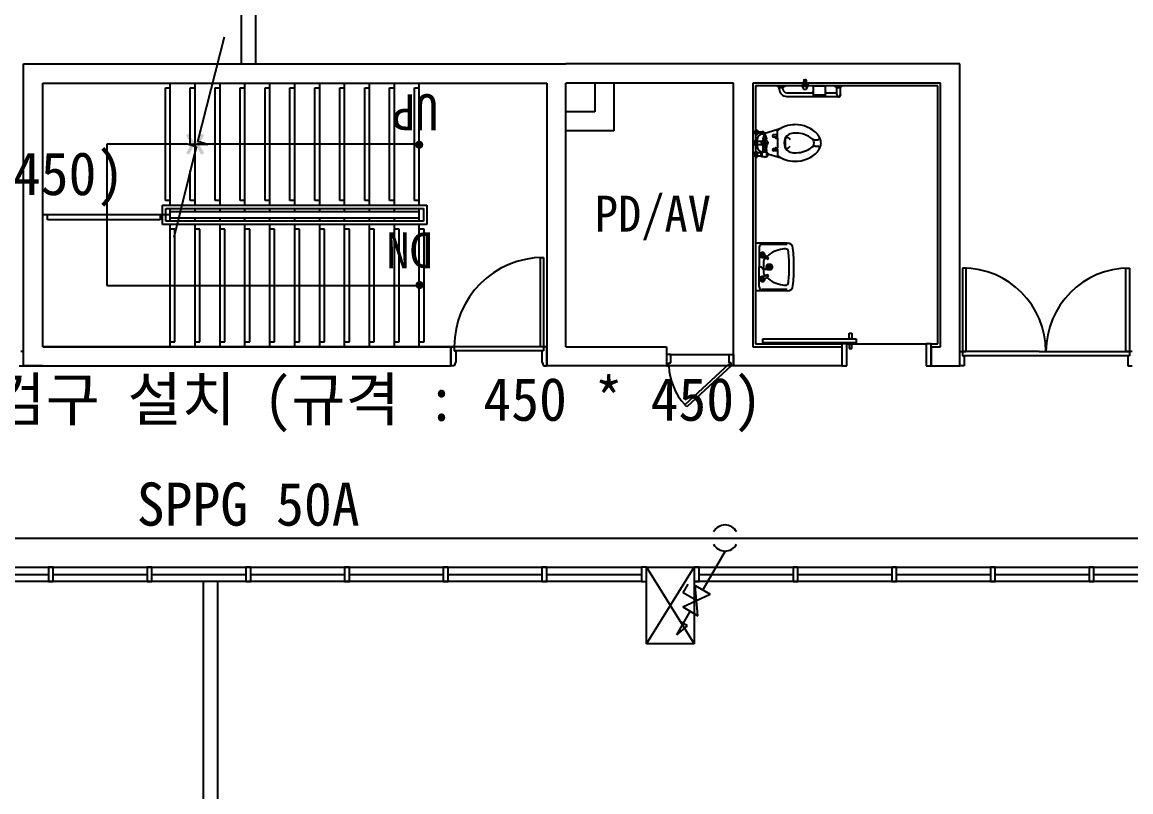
# Model space of a CAD drawing. Header units: millimetres. Extents: x 16332047 to 33387680, y -14835522 to -7015081.
# Drawn here: x 17009244 to 17020814, y -7486065 to -7478036 of the extents above; entities that cross this region are included whole.
import ezdxf
from ezdxf.enums import TextEntityAlignment as Align

# ---------------------------------------------------------------- set-up
doc = ezdxf.new("R2010")
doc.units = ezdxf.units.MM
doc.header["$LTSCALE"] = 300
doc.header["$MEASUREMENT"] = 0
for name, color, linetype in [('2', 2, 'CONTINUOUS'), ('3', 3, 'CONTINUOUS'), ('gas', 3, 'CONTINUOUS'), ('S', 1, 'CONTINUOUS'), ('TEXT', 3, 'CONTINUOUS'), ('근린시설 화장실위생도면$0$SI', 2, 'CONTINUOUS')]:
    doc.layers.add(name, color=color, linetype=linetype)
doc.layers.add('arch', color=255, linetype='CONTINUOUS', lineweight=25)
doc.styles.add('돋움체', font='')
doc.styles.get('돋움체').set_extended_font_data('DotumChe')

msp = doc.modelspace()

# ---------------------------------------------------------------- hatches: boundary and pattern name
at = {"layer": 'arch'}
for points in [[(17010985, -7479198), (17010955, -7479216), (17011008, -7479308), (17010955, -7479401), (17010985, -7479418), (17011049, -7479308)], [(17011113, -7479198), (17011143, -7479216), (17011090, -7479308), (17011143, -7479401), (17011113, -7479418), (17011049, -7479308)]]:
    msp.add_hatch(color=256, dxfattribs=at).paths.add_polyline_path(points)
h = msp.add_hatch(color=256, dxfattribs=at)
edge = h.paths.add_edge_path()
edge.add_arc((17013388, -7479314), 42.7, 270, 450)
edge.add_arc((17013388, -7479314), 42.7, 90, 270)
h = msp.add_hatch(color=256, dxfattribs=at)
edge = h.paths.add_edge_path()
edge.add_arc((17013392, -7480778), 42.7, 270, 450)
edge.add_arc((17013392, -7480778), 42.7, 90, 270)

# ---------------------------------------------------------------- linework, layer by layer
at = {"layer": '2', "color": 0}
for p, q in [((17016143, -7483990, 0), (17016195, -7483900, 0)), ((17016297, -7484228, 0), (17016267, -7483912, 0)), ((17016267, -7483912, 0), (17016426, -7484004, 0)), ((17016138, -7484136, 0), (17016426, -7484004, 0)), ((17016282, -7484070, 0), (17016143, -7483990, 0)), ((17016138, -7484136, 0), (17016297, -7484228, 0))]:
    msp.add_line(p, q, dxfattribs=at)
at = {"layer": '3', "color": 0}
for p, q in [((17016580, -7483554, 0), (17016347, -7483958, 0)), ((17016076, -7484427, 0), (17016217, -7484182, 0))]:
    msp.add_line(p, q, dxfattribs=at)
at = {"layer": 'arch'}
for p, q in [((17011534, -7478471), (17011534, -7471371)), ((17011684, -7478471), (17011684, -7471371)), ((17011076, -7479282, 0), (17011357, -7478187, 0)), ((17009259, -7481621), (17009259, -7478471)), ((17009259, -7478471), (17014919, -7478471)), ((17019029, -7478471), (17014919, -7478471)), ((17019029, -7481621), (17019029, -7478471)), ((17009259, -7480626), (17009259, -7478721)), ((17009459, -7481421), (17009459, -7478671)), ((17009459, -7478671), (17014719, -7478671)), ((17009459, -7478671), (17014719, -7478671)), ((17009459, -7481421), (17009459, -7478671)), ((17010739, -7479896, 0), (17010739, -7478721, 0)), ((17010739, -7478721, 0), (17010789, -7478721, 0)), ((17010789, -7479946), (17010789, -7478671, 0)), ((17010999, -7479309, 0), (17010999, -7478721, 0)), ((17010999, -7478721, 0), (17011049, -7478721, 0)), ((17011049, -7479946, 0), (17011049, -7478671, 0)), ((17011259, -7479896, 0), (17011259, -7478721, 0)), ((17011259, -7478721, 0), (17011309, -7478721, 0)), ((17011309, -7479946, 0), (17011309, -7478671, 0)), ((17011519, -7479896, 0), (17011519, -7478721, 0)), ((17011519, -7478721, 0), (17011569, -7478721, 0)), ((17011569, -7479946, 0), (17011569, -7478671, 0)), ((17011779, -7479896, 0), (17011779, -7478721, 0)), ((17011779, -7478721, 0), (17011829, -7478721, 0)), ((17011829, -7479946, 0), (17011829, -7478671, 0)), ((17012039, -7479896, 0), (17012039, -7478721, 0)), ((17012039, -7478721, 0), (17012089, -7478721, 0)), ((17012089, -7479946, 0), (17012089, -7478671, 0)), ((17012299, -7479896, 0), (17012299, -7478721, 0)), ((17012299, -7478721, 0), (17012349, -7478721, 0)), ((17012349, -7479946, 0), (17012349, -7478671, 0)), ((17012559, -7479896, 0), (17012559, -7478721, 0)), ((17012559, -7478721, 0), (17012609, -7478721, 0)), ((17012609, -7479946, 0), (17012609, -7478671, 0)), ((17012819, -7479896, 0), (17012819, -7478721, 0)), ((17012819, -7478721, 0), (17012869, -7478721, 0)), ((17012869, -7479946, 0), (17012869, -7478671, 0)), ((17013079, -7479896, 0), (17013079, -7478721, 0)), ((17013079, -7478721, 0), (17013129, -7478721, 0)), ((17013129, -7479946, 0), (17013129, -7478671, 0)), ((17013339, -7479896, 0), (17013339, -7478721, 0)), ((17013339, -7478721, 0), (17013389, -7478721, 0)), ((17013389, -7479946, 0), (17013389, -7478671, 0)), ((17014719, -7478671), (17014719, -7480421)), ((17014719, -7478671), (17014719, -7481621)), ((17014719, -7478671), (17014719, -7481421)), ((17014919, -7481421), (17014919, -7478671)), ((17016669, -7478671), (17014919, -7478671)), ((17015219, -7478671), (17015219, -7478971)), ((17015419, -7478671), (17015419, -7479171)), ((17016669, -7481621), (17016669, -7478671)), ((17016669, -7478671), (17016669, -7478671)), ((17018829, -7478671), (17016869, -7478671)), ((17016869, -7478671), (17016869, -7481421)), ((17018799, -7478701), (17016899, -7478701)), ((17016899, -7478701), (17016899, -7481391)), ((17017122, -7478701), (17017206, -7478701)), ((17017122, -7478702), (17017122, -7478701)), ((17017124, -7478704), (17017164, -7478704)), ((17017134, -7478706), (17017134, -7478704)), ((17017134, -7478710), (17017134, -7478706)), ((17017134, -7478706), (17017148, -7478706)), ((17017135, -7478711), (17017134, -7478710)), ((17017147, -7478711), (17017135, -7478711)), ((17017141, -7478710), (17017141, -7478706)), ((17017142, -7478714), (17017142, -7478711)), ((17017144, -7478716), (17017185, -7478716)), ((17017145, -7478731), (17017145, -7478716)), ((17017147, -7478711), (17017148, -7478710)), ((17017148, -7478706), (17017148, -7478704)), ((17017148, -7478710), (17017148, -7478706)), ((17017204, -7478704), (17017164, -7478704)), ((17017180, -7478706), (17017180, -7478704)), ((17017195, -7478706), (17017180, -7478706)), ((17017180, -7478710), (17017180, -7478706)), ((17017181, -7478711), (17017180, -7478710)), ((17017181, -7478711), (17017194, -7478711)), ((17017183, -7478731), (17017183, -7478716)), ((17017187, -7478714), (17017187, -7478711)), ((17017188, -7478710), (17017188, -7478706)), ((17017194, -7478711), (17017195, -7478710)), ((17017195, -7478706), (17017195, -7478704)), ((17017195, -7478710), (17017195, -7478706)), ((17017206, -7478702), (17017206, -7478701)), ((17017379, -7478701), (17017449, -7478701)), ((17017379, -7478703), (17017379, -7478701)), ((17017380, -7478704), (17017448, -7478704)), ((17017387, -7478682), (17017387, -7478691)), ((17017442, -7478691), (17017387, -7478691)), ((17017439, -7478677), (17017389, -7478677)), ((17017389, -7478678), (17017389, -7478677)), ((17017390, -7478676), (17017438, -7478676)), ((17017400, -7478704), (17017400, -7478701)), ((17017401, -7478641), (17017401, -7478674)), ((17017401, -7478655), (17017401, -7478667)), ((17017413, -7478647), (17017403, -7478653)), ((17017403, -7478669), (17017413, -7478675)), ((17017403, -7478701), (17017403, -7478691)), ((17017406, -7478636), (17017414, -7478636)), ((17017411, -7478707), (17017406, -7478707)), ((17017411, -7478704), (17017418, -7478704)), ((17017411, -7478704), (17017411, -7478707)), ((17017422, -7478636), (17017414, -7478636)), ((17017426, -7478653), (17017416, -7478647)), ((17017416, -7478675), (17017426, -7478669)), ((17017418, -7478704), (17017418, -7478707)), ((17017418, -7478707), (17017423, -7478707)), ((17017424, -7478701), (17017424, -7478704)), ((17017425, -7478701), (17017425, -7478691)), ((17017427, -7478641), (17017427, -7478674)), ((17017427, -7478667), (17017427, -7478655)), ((17017439, -7478678), (17017439, -7478677)), ((17017442, -7478682), (17017442, -7478691)), ((17017449, -7478703), (17017449, -7478701)), ((17017501, -7478804), (17017501, -7478707)), ((17017508, -7478701), (17017621, -7478701)), ((17017627, -7478804), (17017627, -7478707)), ((17017722, -7478702), (17017722, -7478701)), ((17017724, -7478704), (17017764, -7478704)), ((17017734, -7478706), (17017734, -7478704)), ((17017734, -7478706), (17017748, -7478706)), ((17017734, -7478710), (17017734, -7478706)), ((17017735, -7478711), (17017734, -7478710)), ((17017747, -7478711), (17017735, -7478711)), ((17017741, -7478710), (17017741, -7478706)), ((17017742, -7478714), (17017742, -7478711)), ((17017744, -7478716), (17017785, -7478716)), ((17017745, -7478791), (17017745, -7478716)), ((17017747, -7478711), (17017748, -7478710)), ((17017748, -7478706), (17017748, -7478704)), ((17017748, -7478710), (17017748, -7478706)), ((17017804, -7478704), (17017764, -7478704)), ((17017780, -7478706), (17017780, -7478704)), ((17017795, -7478706), (17017780, -7478706)), ((17017780, -7478710), (17017780, -7478706)), ((17017781, -7478711), (17017780, -7478710)), ((17017781, -7478711), (17017794, -7478711)), ((17017783, -7478791), (17017783, -7478716)), ((17017787, -7478714), (17017787, -7478711)), ((17017788, -7478710), (17017788, -7478706)), ((17017794, -7478711), (17017795, -7478710)), ((17017795, -7478706), (17017795, -7478704)), ((17017795, -7478710), (17017795, -7478706)), ((17018799, -7481391), (17018799, -7478701)), ((17018829, -7481421), (17018829, -7478671)), ((17017224, -7478772), (17017501, -7478772)), ((17017224, -7478810), (17017764, -7478810)), ((17017497, -7478766), (17017497, -7478762)), ((17017501, -7478758), (17017498, -7478760)), ((17017501, -7478770), (17017498, -7478768)), ((17017501, -7478795), (17017627, -7478795)), ((17017501, -7478804), (17017627, -7478804)), ((17017503, -7478804), (17017503, -7478795)), ((17017626, -7478804), (17017626, -7478795)), ((17017627, -7478758), (17017630, -7478760)), ((17017627, -7478770), (17017630, -7478768)), ((17017627, -7478772), (17017745, -7478772)), ((17017632, -7478766), (17017632, -7478762)), ((17015219, -7478971), (17014919, -7478971)), ((17015419, -7479171), (17014919, -7479171)), ((17016881, -7479191), (17016881, -7479178)), ((17016882, -7479177), (17016894, -7479177)), ((17016882, -7479192), (17016894, -7479192)), ((17016896, -7479194), (17016896, -7479175)), ((17016896, -7479175), (17016897, -7479175)), ((17016896, -7479194), (17016897, -7479194)), ((17016902, -7479155), (17016899, -7479155)), ((17016899, -7479155), (17016899, -7479215)), ((17016903, -7479158), (17016903, -7479211)), ((17016926, -7479172), (17016905, -7479156)), ((17016905, -7479214), (17016917, -7479204)), ((17016917, -7479204), (17016926, -7479197)), ((17016927, -7479195), (17016927, -7479175)), ((17016927, -7479178), (17016966, -7479178)), ((17016966, -7479191), (17016927, -7479191)), ((17016959, -7479203), (17016980, -7479197)), ((17016994, -7479192), (17017164, -7479141)), ((17017127, -7479228), (17017127, -7479171)), ((17010956, -7479308, 0), (17010129, -7479308, 0)), ((17010129, -7479308, 0), (17010129, -7480783, 0)), ((17011062, -7479335, 0), (17010956, -7479306, 0)), ((17010956, -7479306, 0), (17011183, -7479311, 0)), ((17010956, -7479308, 0), (17010956, -7479308, 0)), ((17013389, -7479308, 0), (17011069, -7479308, 0)), ((17011183, -7479311, 0), (17011076, -7479282, 0)), ((17016878, -7479281), (17016880, -7479280)), ((17016878, -7479310), (17016878, -7479281)), ((17016878, -7479310), (17016880, -7479312)), ((17016898, -7479279), (17016880, -7479280)), ((17016898, -7479313), (17016880, -7479312)), ((17016899, -7479279), (17016898, -7479279)), ((17016899, -7479313), (17016898, -7479313)), ((17016899, -7479215), (17016902, -7479215)), ((17016899, -7479264), (17016899, -7479263)), ((17016902, -7479263), (17016899, -7479263)), ((17016899, -7479328), (17016899, -7479264)), ((17016914, -7479296), (17016914, -7479263)), ((17016914, -7479329), (17016914, -7479263)), ((17016914, -7479296), (17016914, -7479329)), ((17016915, -7479315), (17016915, -7479276)), ((17016966, -7479280), (17016915, -7479280)), ((17016915, -7479312), (17016966, -7479312)), ((17016976, -7479242), (17017013, -7479242)), ((17016976, -7479256), (17017013, -7479256)), ((17016976, -7479344), (17016976, -7479322)), ((17016977, -7479256), (17016978, -7479257)), ((17016978, -7479257), (17016978, -7479256)), ((17016978, -7479257), (17016978, -7479257)), ((17016978, -7479259), (17016978, -7479267)), ((17016983, -7479225), (17017006, -7479225)), ((17016983, -7479236), (17017006, -7479236)), ((17016984, -7479236), (17016984, -7479240)), ((17016985, -7479239), (17016984, -7479241)), ((17017005, -7479239), (17016984, -7479239)), ((17016985, -7479236), (17016985, -7479239)), ((17016985, -7479291), (17016985, -7479300)), ((17016993, -7479285), (17016986, -7479290)), ((17016986, -7479302), (17016993, -7479306)), ((17016988, -7479225), (17016988, -7479213)), ((17017003, -7479290), (17016995, -7479285)), ((17016995, -7479306), (17017003, -7479302)), ((17017001, -7479213), (17017001, -7479225)), ((17017004, -7479236), (17017004, -7479239)), ((17017004, -7479239), (17017005, -7479241)), ((17017004, -7479300), (17017004, -7479291)), ((17017005, -7479236), (17017005, -7479240)), ((17017010, -7479267), (17017010, -7479259)), ((17017011, -7479257), (17017012, -7479256)), ((17017011, -7479256), (17017011, -7479257)), ((17017011, -7479257), (17017012, -7479256)), ((17017011, -7479257), (17017011, -7479257)), ((17017011, -7479257), (17017011, -7479257)), ((17017013, -7479322), (17017013, -7479344)), ((17017124, -7479212), (17017085, -7479212)), ((17017124, -7479235), (17017085, -7479235)), ((17017106, -7479235), (17017106, -7479244)), ((17017108, -7479246), (17017129, -7479246)), ((17017125, -7479234), (17017125, -7479213)), ((17017132, -7479342), (17017132, -7479249)), ((17017211, -7479240), (17017228, -7479240)), ((17017211, -7479351), (17017211, -7479240)), ((17017520, -7479262), (17017545, -7479262)), ((17010832, -7480278, 0), (17011062, -7479335, 0)), ((17016878, -7479401), (17016880, -7479400)), ((17016878, -7479430), (17016878, -7479401)), ((17016878, -7479430), (17016880, -7479432)), ((17016898, -7479399), (17016880, -7479400)), ((17016898, -7479433), (17016880, -7479432)), ((17016899, -7479399), (17016898, -7479399)), ((17016898, -7479433), (17016898, -7479399)), ((17016898, -7479400), (17016899, -7479400)), ((17016898, -7479431), (17016899, -7479431)), ((17016899, -7479433), (17016898, -7479433)), ((17016899, -7479328), (17016899, -7479328)), ((17016902, -7479328), (17016899, -7479328)), ((17016899, -7479383), (17016899, -7479448)), ((17016902, -7479383), (17016899, -7479383)), ((17016915, -7479396), (17016915, -7479435)), ((17016953, -7479399), (17016915, -7479399)), ((17016953, -7479433), (17016915, -7479433)), ((17016953, -7479399), (17016953, -7479433)), ((17016953, -7479399), (17016956, -7479399)), ((17016953, -7479433), (17016956, -7479432)), ((17016956, -7479435), (17016956, -7479396)), ((17016959, -7479388), (17016978, -7479394)), ((17016959, -7479388), (17016966, -7479391)), ((17016974, -7479368), (17017014, -7479368)), ((17016974, -7479379), (17016974, -7479379)), ((17017014, -7479379), (17016974, -7479379)), ((17016975, -7479380), (17016975, -7479379)), ((17016977, -7479382), (17016975, -7479380)), ((17016975, -7479380), (17017013, -7479380)), ((17017012, -7479345), (17016976, -7479345)), ((17016976, -7479379), (17016976, -7479381)), ((17016978, -7479368), (17016978, -7479345)), ((17016978, -7479345), (17016978, -7479345)), ((17016978, -7479345), (17016978, -7479345)), ((17016978, -7479391), (17016978, -7479385)), ((17017010, -7479345), (17017010, -7479368)), ((17017010, -7479345), (17017010, -7479345)), ((17017010, -7479345), (17017010, -7479345)), ((17017010, -7479392), (17017010, -7479385)), ((17017013, -7479380), (17017011, -7479382)), ((17017012, -7479379), (17017012, -7479381)), ((17017013, -7479379), (17017013, -7479380)), ((17017014, -7479379), (17017014, -7479379)), ((17017014, -7479437), (17017014, -7479394)), ((17017014, -7479395), (17017014, -7479394)), ((17017014, -7479396), (17017014, -7479395)), ((17017014, -7479437), (17017014, -7479437)), ((17017015, -7479394), (17017017, -7479394)), ((17017017, -7479437), (17017015, -7479437)), ((17017018, -7479396), (17017019, -7479405)), ((17017019, -7479426), (17017018, -7479436)), ((17017020, -7479424), (17017020, -7479407)), ((17017023, -7479407), (17017022, -7479407)), ((17017022, -7479424), (17017023, -7479424)), ((17017025, -7479406), (17017023, -7479407)), ((17017023, -7479424), (17017023, -7479407)), ((17017023, -7479424), (17017025, -7479425)), ((17017030, -7479406), (17017025, -7479406)), ((17017025, -7479411), (17017030, -7479411)), ((17017025, -7479421), (17017030, -7479421)), ((17017025, -7479425), (17017030, -7479425)), ((17017031, -7479407), (17017030, -7479406)), ((17017030, -7479425), (17017031, -7479424)), ((17017031, -7479424), (17017031, -7479407)), ((17017031, -7479410), (17017031, -7479410)), ((17017031, -7479410), (17017034, -7479410)), ((17017031, -7479421), (17017031, -7479421)), ((17017034, -7479421), (17017031, -7479421)), ((17017035, -7479415), (17017032, -7479415)), ((17017032, -7479415), (17017032, -7479416)), ((17017032, -7479416), (17017032, -7479417)), ((17017032, -7479417), (17017035, -7479417)), ((17017035, -7479411), (17017164, -7479450)), ((17017035, -7479411), (17017035, -7479415)), ((17017035, -7479417), (17017035, -7479420)), ((17017124, -7479357), (17017085, -7479357)), ((17017124, -7479379), (17017085, -7479379)), ((17017106, -7479357), (17017106, -7479347)), ((17017108, -7479345), (17017129, -7479345)), ((17017125, -7479358), (17017125, -7479378)), ((17017127, -7479364), (17017127, -7479421)), ((17017211, -7479351), (17017228, -7479351)), ((17017520, -7479329), (17017545, -7479329)), ((17016902, -7479448), (17016899, -7479448)), ((17010999, -7479896, 0), (17010999, -7479586, 0)), ((17010789, -7479896, 0), (17010739, -7479896, 0)), ((17011049, -7479896, 0), (17010999, -7479896, 0)), ((17011309, -7479896, 0), (17011259, -7479896, 0)), ((17011569, -7479896, 0), (17011519, -7479896, 0)), ((17011829, -7479896, 0), (17011779, -7479896, 0)), ((17012089, -7479896, 0), (17012039, -7479896, 0)), ((17012349, -7479896, 0), (17012299, -7479896, 0)), ((17012609, -7479896, 0), (17012559, -7479896, 0)), ((17012869, -7479896, 0), (17012819, -7479896, 0)), ((17013129, -7479896, 0), (17013079, -7479896, 0)), ((17013389, -7479896, 0), (17013339, -7479896, 0)), ((17010709, -7479946, 0), (17013469, -7479946, 0)), ((17010709, -7480146, 0), (17010709, -7479946, 0)), ((17010744, -7479981, 0), (17013434, -7479981, 0)), ((17010744, -7480111, 0), (17010744, -7479981, 0)), ((17010789, -7480111), (17010789, -7479981)), ((17010789, -7480081, 0), (17010789, -7480011, 0)), ((17010789, -7480011, 0), (17013389, -7480011, 0)), ((17011049, -7480011, 0), (17011049, -7479981, 0)), ((17011309, -7480011, 0), (17011309, -7479981, 0)), ((17011569, -7480011, 0), (17011569, -7479981, 0)), ((17011569, -7480011, 0), (17011569, -7479981, 0)), ((17011829, -7480011, 0), (17011829, -7479981, 0)), ((17012089, -7480011, 0), (17012089, -7479981, 0)), ((17012349, -7480011, 0), (17012349, -7479981, 0)), ((17012609, -7480011, 0), (17012609, -7479981, 0)), ((17012869, -7480011, 0), (17012869, -7479981, 0)), ((17013129, -7480011, 0), (17013129, -7479981, 0)), ((17013129, -7480011, 0), (17013129, -7479981, 0)), ((17013389, -7480111, 0), (17013389, -7479981, 0)), ((17013434, -7479981, 0), (17013434, -7480111, 0)), ((17013469, -7479946, 0), (17013469, -7480146, 0)), ((17010789, -7480046, 0), (17009459, -7480046, 0)), ((17009509, -7480096), (17009509, -7480046)), ((17010684, -7480096), (17009509, -7480096)), ((17010684, -7480046), (17010684, -7480096)), ((17013434, -7480111, 0), (17010744, -7480111, 0)), ((17013389, -7480081, 0), (17010789, -7480081, 0)), ((17011049, -7480111, 0), (17011049, -7480081, 0)), ((17011309, -7480111, 0), (17011309, -7480081, 0)), ((17011569, -7480111, 0), (17011569, -7480081, 0)), ((17011829, -7480111, 0), (17011829, -7480081, 0)), ((17012089, -7480111, 0), (17012089, -7480081, 0)), ((17012349, -7480111, 0), (17012349, -7480081, 0)), ((17012609, -7480111, 0), (17012609, -7480081, 0)), ((17012869, -7480111, 0), (17012869, -7480081, 0)), ((17013129, -7480111, 0), (17013129, -7480081, 0)), ((17013129, -7480111, 0), (17013129, -7480081, 0)), ((17013469, -7480146, 0), (17010709, -7480146, 0)), ((17010789, -7481421, 0), (17010789, -7480146)), ((17010839, -7480196, 0), (17010789, -7480196, 0)), ((17010839, -7481371, 0), (17010839, -7480196, 0)), ((17011049, -7481421, 0), (17011049, -7480146, 0)), ((17011099, -7480196, 0), (17011049, -7480196, 0)), ((17011099, -7481371, 0), (17011099, -7480196, 0)), ((17011309, -7481421, 0), (17011309, -7480146, 0)), ((17011359, -7480196, 0), (17011309, -7480196, 0)), ((17011359, -7481371, 0), (17011359, -7480196, 0)), ((17011569, -7481421, 0), (17011569, -7480146, 0)), ((17011619, -7480196, 0), (17011569, -7480196, 0)), ((17011619, -7481371, 0), (17011619, -7480196, 0)), ((17011829, -7481421, 0), (17011829, -7480146, 0)), ((17011879, -7480196, 0), (17011829, -7480196, 0)), ((17011879, -7481371, 0), (17011879, -7480196, 0)), ((17012089, -7481421, 0), (17012089, -7480146, 0)), ((17012139, -7480196, 0), (17012089, -7480196, 0)), ((17012139, -7481371, 0), (17012139, -7480196, 0)), ((17012349, -7481421, 0), (17012349, -7480146, 0)), ((17012399, -7480196, 0), (17012349, -7480196, 0)), ((17012399, -7481371, 0), (17012399, -7480196, 0)), ((17012609, -7481421, 0), (17012609, -7480146, 0)), ((17012659, -7480196, 0), (17012609, -7480196, 0)), ((17012659, -7481371, 0), (17012659, -7480196, 0)), ((17012869, -7481421), (17012869, -7480146, 0)), ((17012919, -7480196), (17012869, -7480196)), ((17012919, -7481371), (17012919, -7480196)), ((17013129, -7481421, 0), (17013129, -7480146, 0)), ((17013179, -7480196, 0), (17013129, -7480196, 0)), ((17013179, -7481371, 0), (17013179, -7480196, 0)), ((17013389, -7481421, 0), (17013389, -7480146, 0)), ((17013439, -7480196, 0), (17013389, -7480196, 0)), ((17013439, -7481371, 0), (17013439, -7480196, 0)), ((17016969, -7480340), (17016899, -7480342)), ((17017229, -7480355), (17016965, -7480355)), ((17017229, -7480340), (17016969, -7480340)), ((17016937, -7480383), (17016937, -7480590)), ((17017030, -7480493), (17016990, -7480462)), ((17014654, -7481421), (17014654, -7480491)), ((17014654, -7480491), (17014684, -7480491)), ((17014684, -7480491), (17014684, -7481421)), ((17016937, -7480797), (17016937, -7480590)), ((17017022, -7480507), (17016977, -7480485)), ((17016980, -7480548), (17016980, -7480632)), ((17017032, -7480501), (17017030, -7480504)), ((17017022, -7480673), (17016977, -7480695)), ((17017030, -7480687), (17016990, -7480718)), ((17017032, -7480679), (17017030, -7480676)), ((17019097, -7480601), (17019059, -7480601)), ((17019059, -7480601), (17019059, -7481471)), ((17019097, -7481471), (17019097, -7480601)), ((17020761, -7481471), (17020761, -7480601)), ((17020761, -7480601), (17020799, -7480601)), ((17020799, -7480601), (17020799, -7481471)), ((17010129, -7480783, 0), (17010729, -7480783, 0)), ((17010729, -7480783, 0), (17013389, -7480783, 0)), ((17017229, -7480825), (17016965, -7480825)), ((17016969, -7480840), (17016899, -7480838)), ((17017229, -7480840), (17016969, -7480840)), ((17017874, -7481339), (17017874, -7481279)), ((17017874, -7481279), (17017904, -7481279)), ((17017904, -7481279), (17017904, -7481339)), ((17010789, -7481371, 0), (17010839, -7481371, 0)), ((17011049, -7481371, 0), (17011099, -7481371, 0)), ((17011309, -7481371, 0), (17011359, -7481371, 0)), ((17011569, -7481371, 0), (17011619, -7481371, 0)), ((17011829, -7481371, 0), (17011879, -7481371, 0)), ((17012089, -7481371, 0), (17012139, -7481371, 0)), ((17012349, -7481371, 0), (17012399, -7481371, 0)), ((17012609, -7481371, 0), (17012659, -7481371, 0)), ((17012869, -7481371), (17012919, -7481371)), ((17013129, -7481371, 0), (17013179, -7481371, 0)), ((17013389, -7481371, 0), (17013439, -7481371, 0)), ((17016899, -7481391), (17017799, -7481391)), ((17016975, -7481381), (17016975, -7481339)), ((17016975, -7481339), (17017949, -7481339)), ((17017949, -7481381), (17016975, -7481381)), ((17017799, -7481391), (17017799, -7481421)), ((17017849, -7481391), (17017799, -7481391)), ((17017799, -7481391), (17017799, -7481621)), ((17017849, -7481391), (17018679, -7481391)), ((17017849, -7481621), (17017849, -7481391)), ((17017904, -7481339), (17017874, -7481339)), ((17017874, -7481381), (17017874, -7481441)), ((17017904, -7481381), (17017874, -7481381)), ((17017904, -7481441), (17017904, -7481381)), ((17017949, -7481339), (17017949, -7481381)), ((17018729, -7481391), (17018679, -7481391)), ((17018679, -7481391), (17018679, -7481621)), ((17018729, -7481421), (17018729, -7481391)), ((17018729, -7481391), (17018799, -7481391)), ((17018729, -7481621), (17018729, -7481391)), ((17009259, -7481471), (17009229, -7481471)), ((17009259, -7481491), (17009259, -7481471)), ((17009259, -7481621), (17009259, -7481491)), ((17009459, -7481421), (17013719, -7481421)), ((17014719, -7481421), (17009459, -7481421)), ((17013719, -7481421), (17013719, -7481621)), ((17014719, -7481421), (17013719, -7481421)), ((17013719, -7481621), (17013719, -7481421)), ((17013719, -7481421), (17013754, -7481421)), ((17014684, -7481421), (17013754, -7481421)), ((17013754, -7481421), (17013754, -7481466)), ((17014684, -7481466), (17013754, -7481466)), ((17013754, -7481466), (17013769, -7481466)), ((17013769, -7481466), (17013769, -7481576)), ((17014684, -7481421), (17014654, -7481421)), ((17014684, -7481466), (17014669, -7481466)), ((17014669, -7481466), (17014669, -7481576)), ((17014719, -7481421), (17014684, -7481421)), ((17014684, -7481421), (17014684, -7481466)), ((17014719, -7481621), (17014719, -7481421)), ((17014919, -7481421), (17015969, -7481421)), ((17015969, -7481421), (17015969, -7481621)), ((17015969, -7481501), (17015969, -7481501)), ((17015969, -7481501), (17015969, -7481501)), ((17015969, -7481501), (17015969, -7481621)), ((17016014, -7481501), (17015969, -7481501)), ((17016014, -7481501), (17016624, -7481501)), ((17016014, -7481530), (17016014, -7481501)), ((17016624, -7481530), (17016624, -7481501)), ((17016624, -7481501), (17016669, -7481501)), ((17016669, -7481501), (17016669, -7481501)), ((17016669, -7481501), (17016669, -7481621)), ((17016869, -7481421), (17017799, -7481421)), ((17017874, -7481441), (17017904, -7481441)), ((17018729, -7481421), (17018829, -7481421)), ((17018729, -7481421), (17018729, -7481621)), ((17019029, -7481491), (17019029, -7481471)), ((17019029, -7481471), (17019059, -7481471)), ((17019029, -7481621), (17019029, -7481491)), ((17019859, -7481471), (17019059, -7481471)), ((17019059, -7481471), (17019097, -7481471)), ((17019059, -7481471), (17019059, -7481516)), ((17019059, -7481516), (17019074, -7481516)), ((17020784, -7481516), (17019074, -7481516)), ((17019074, -7481516), (17019074, -7481526)), ((17019859, -7481471), (17020799, -7481471)), ((17020799, -7481471), (17020761, -7481471)), ((17020799, -7481516), (17020784, -7481516)), ((17020784, -7481516), (17020784, -7481526)), ((17020829, -7481471), (17020799, -7481471)), ((17020799, -7481471), (17020799, -7481516)), ((17009214, -7481621), (17009259, -7481621)), ((17009459, -7481621), (17009259, -7481621)), ((17009259, -7481621), (17013719, -7481621)), ((17013754, -7481621), (17013719, -7481621)), ((17013769, -7481576), (17013754, -7481621)), ((17013754, -7481621), (17013754, -7481621)), ((17014669, -7481576), (17014684, -7481621)), ((17014684, -7481621), (17014684, -7481621)), ((17014684, -7481621), (17014719, -7481621)), ((17014919, -7481621), (17014719, -7481621)), ((17014919, -7481621), (17014919, -7481621)), ((17015969, -7481621), (17014919, -7481621)), ((17015969, -7481621), (17015994, -7481621)), ((17015994, -7481621), (17015994, -7481590)), ((17015994, -7481590), (17016014, -7481590)), ((17016644, -7481621), (17015994, -7481621)), ((17016014, -7481590), (17016014, -7481530)), ((17016014, -7481530), (17016014, -7481530)), ((17016160, -7482026), (17016624, -7481599)), ((17016644, -7481621), (17016180, -7482048)), ((17016624, -7481590), (17016624, -7481530)), ((17016624, -7481530), (17016624, -7481530)), ((17016644, -7481590), (17016624, -7481590)), ((17016624, -7481599), (17016644, -7481621)), ((17016644, -7481621), (17016644, -7481590)), ((17016669, -7481621), (17016644, -7481621)), ((17016669, -7481601), (17016669, -7481601)), ((17016669, -7481621), (17016669, -7481621)), ((17017799, -7481621), (17016669, -7481621)), ((17017799, -7481621), (17017849, -7481621)), ((17018679, -7481621), (17018729, -7481621)), ((17018729, -7481621), (17019029, -7481621)), ((17019074, -7481621), (17019029, -7481621)), ((17019074, -7481526), (17019074, -7481526)), ((17019074, -7481526), (17019074, -7481621)), ((17020784, -7481526), (17020784, -7481526)), ((17020784, -7481526), (17020784, -7481621)), ((17020784, -7481621), (17020829, -7481621)), ((17016180, -7482048), (17016160, -7482026)), ((17007509, -7483721), (17015709, -7483721)), ((17009519, -7483721), (17009519, -7483871)), ((17009569, -7483721), (17009519, -7483721)), ((17009569, -7483871), (17009569, -7483721)), ((17010549, -7483721), (17010549, -7483871)), ((17010599, -7483721), (17010549, -7483721)), ((17010599, -7483871), (17010599, -7483721)), ((17011579, -7483721), (17011579, -7483871)), ((17011629, -7483721), (17011579, -7483721)), ((17011629, -7483871), (17011629, -7483721)), ((17012609, -7483721), (17012609, -7483871)), ((17012659, -7483721), (17012609, -7483721)), ((17012659, -7483871), (17012659, -7483721)), ((17013639, -7483721), (17013639, -7483871)), ((17013689, -7483721), (17013639, -7483721)), ((17013689, -7483871), (17013689, -7483721)), ((17014669, -7483721), (17014669, -7483871)), ((17014719, -7483721), (17014669, -7483721)), ((17014719, -7483871), (17014719, -7483721)), ((17015709, -7483721), (17015709, -7483871)), ((17015759, -7483721), (17015709, -7483721)), ((17015759, -7483871), (17015759, -7483721)), ((17015759, -7483721), (17016259, -7484521)), ((17015759, -7484521), (17016259, -7483721)), ((17015759, -7484521), (17015759, -7483721)), ((17015759, -7483721), (17016259, -7483721)), ((17016259, -7483721), (17016259, -7483871)), ((17016309, -7483721), (17016259, -7483721)), ((17016259, -7483721), (17021804, -7483721)), ((17016259, -7483721), (17016259, -7484521)), ((17016309, -7483871), (17016309, -7483721)), ((17017289, -7483721), (17017289, -7483871)), ((17017339, -7483721), (17017289, -7483721)), ((17017339, -7483871), (17017339, -7483721)), ((17018319, -7483721), (17018319, -7483871)), ((17018369, -7483721), (17018319, -7483721)), ((17018369, -7483871), (17018369, -7483721)), ((17019349, -7483721), (17019349, -7483871)), ((17019399, -7483721), (17019349, -7483721)), ((17019399, -7483871), (17019399, -7483721)), ((17020379, -7483721), (17020379, -7483871)), ((17020429, -7483721), (17020379, -7483721)), ((17020429, -7483871), (17020429, -7483721)), ((17008539, -7483796), (17009519, -7483796)), ((17009569, -7483796), (17010549, -7483796)), ((17010599, -7483796), (17011579, -7483796)), ((17011629, -7483796), (17012609, -7483796)), ((17012659, -7483796), (17013639, -7483796)), ((17013689, -7483796), (17014669, -7483796)), ((17014719, -7483796), (17015709, -7483796)), ((17016309, -7483796), (17017289, -7483796)), ((17017339, -7483796), (17018319, -7483796)), ((17018369, -7483796), (17019349, -7483796)), ((17019399, -7483796), (17020379, -7483796)), ((17020429, -7483796), (17021759, -7483796)), ((17015709, -7483871), (17007509, -7483871)), ((17009519, -7483871), (17009569, -7483871)), ((17010549, -7483871), (17010599, -7483871)), ((17011134, -7483871), (17011134, -7494521)), ((17011284, -7483871), (17011284, -7494521)), ((17011579, -7483871), (17011629, -7483871)), ((17012609, -7483871), (17012659, -7483871)), ((17013639, -7483871), (17013689, -7483871)), ((17014669, -7483871), (17014719, -7483871)), ((17015709, -7483871), (17015759, -7483871)), ((17016259, -7483871), (17016309, -7483871)), ((17021789, -7483871), (17016259, -7483871)), ((17017289, -7483871), (17017339, -7483871)), ((17018319, -7483871), (17018369, -7483871)), ((17019349, -7483871), (17019399, -7483871)), ((17020379, -7483871), (17020429, -7483871)), ((17016259, -7484521), (17015759, -7484521))]:
    msp.add_line(p, q, dxfattribs=at)
for centre, radius in [((17017414, -7478661), 12.7), ((17017414, -7478661), 7.5), ((17016994, -7479296), 32.5), ((17016994, -7479296), 29), ((17016994, -7479296), 9.51), ((17016969, -7480465), 7.76), ((17016954, -7480590), 3), ((17017042, -7480590), 31), ((17017042, -7480590), 20.5), ((17017042, -7480590), 3), ((17016969, -7480715), 7.76)]:
    msp.add_circle(centre, radius, dxfattribs=at)
for centre, radius, start, end in [((17017124, -7478702), 2, 180, 270), ((17017137, -7478699), 11.9, 252.4016, 287.5984), ((17017145, -7478699), 11.9, 252.4016, 287.5984), ((17017144, -7478714), 2, 180, 270), ((17017224, -7478731), 79, 180, 270), ((17017184, -7478699), 11.9, 252.4016, 287.5984), ((17017224, -7478731), 41, 180, 270), ((17017185, -7478714), 2, 270, 0), ((17017191, -7478699), 11.9, 252.4016, 287.5984), ((17017204, -7478702), 2, 270, 0), ((17017380, -7478703), 1, 180, 270), ((17017392, -7478682), 5, 120, 180), ((17017390, -7478677), 1, 90, 180), ((17017400, -7478720), 10, 150.6747, 225.7472), ((17017405, -7478722), 15.8, 87.2313, 150.6747), ((17017414, -7478705), 30.4, 225.7472, 314.2528), ((17017399, -7478674), 2, 270, 0), ((17017406, -7478641), 5, 90, 180), ((17017414, -7478661), 14, 144.5475, 155.4525), ((17017414, -7478661), 14, 204.5475, 215.4525), ((17017414, -7478661), 14, 84.5475, 95.4525), ((17017414, -7478661), 14, 264.5475, 275.4525), ((17017422, -7478641), 5, 0, 90), ((17017423, -7478722), 15.8, 29.3253, 92.7687), ((17017414, -7478661), 14, 24.5475, 35.4525), ((17017414, -7478661), 14, 324.5475, 335.4525), ((17017429, -7478674), 2, 180, 270), ((17017428, -7478720), 10, 314.2528, 29.3253), ((17017438, -7478677), 1, 0, 90), ((17017437, -7478682), 5, 0, 60), ((17017448, -7478703), 1, 270, 0), ((17017508, -7478707), 6.5, 90, 180), ((17017621, -7478707), 6.5, 0, 90), ((17017724, -7478702), 2, 180, 270), ((17017737, -7478699), 11.9, 252.4016, 287.5984), ((17017745, -7478699), 11.9, 252.4016, 287.5984), ((17017744, -7478714), 2, 180, 270), ((17017784, -7478699), 11.9, 252.4016, 287.5984), ((17017785, -7478714), 2, 270, 0), ((17017791, -7478699), 11.9, 252.4016, 287.5984), ((17017499, -7478762), 2.5, 120, 180), ((17017499, -7478766), 2.5, 180, 240), ((17017629, -7478762), 2.5, 0, 60), ((17017629, -7478766), 2.5, 300, 0), ((17017764, -7478791), 19, 180, 0), ((17017764, -7478791), 22.5, 237.6125, 32.3875), ((17016882, -7479178), 1, 90, 180), ((17016882, -7479191), 1, 180, 270), ((17016894, -7479175), 2, 270, 0), ((17016894, -7479194), 2, 0, 90), ((17016897, -7479173), 2, 270, 0), ((17016897, -7479196), 2, 0, 90), ((17016902, -7479160), 5, 52.3738, 90), ((17016977, -7479263), 62.5, 106.7769, 180), ((17016924, -7479175), 3, 29.4574, 52.3738), ((17016924, -7479195), 3, 307.6262, 330.5426), ((17016924, -7479175), 3, 0, 29.4574), ((17016924, -7479195), 3, 330.5426, 0), ((17016966, -7479213), 34.7, 0, 90), ((17016966, -7479213), 22, 0, 90), ((17017137, -7479171), 10.3, 126.5012, 180), ((17017306, -7479399), 294, 90.1178, 126.5012), ((17017297, -7479295), 102, 119.4032, 180.5788), ((17017305, -7479329), 136, 90, 115.3927), ((17017313, -7479421), 317, 42.5039, 91.3632), ((17017312, -7479364), 171, 86.1492, 92.0225), ((17017320, -7479463), 270, 51.6197, 89.4608), ((17017450, -7479296), 131, 30.1247, 42.5039), ((17016902, -7479210), 5, 270, 289.9185), ((17016902, -7479276), 13.1, 0, 90), ((17016902, -7479315), 13.1, 270, 0), ((17016902, -7479210), 5, 289.9185, 307.6262), ((17016988, -7479249), 14.1, 149.057, 210.943), ((17016980, -7479248), 6.57, 149.2918, 166.1785), ((17016983, -7479249), 9.78, 166.1785, 180), ((17016983, -7479249), 9.78, 180, 193.8215), ((17016980, -7479250), 6.57, 193.8215, 210.7082), ((17016978, -7479247), 4.28, 124.8914, 149.2919), ((17016978, -7479251), 4.28, 210.7081, 235.1086), ((17016977, -7479245), 2.13, 90, 124.8915), ((17016977, -7479253), 2.13, 235.1085, 270), ((17016977, -7479245), 2.13, 55.1085, 90), ((17016977, -7479253), 2.13, 270, 304.8915), ((17016976, -7479247), 4.28, 30.7081, 55.1086), ((17016976, -7479251), 4.28, 304.8914, 329.2919), ((17016976, -7479259), 2, 0, 44.87), ((17016974, -7479248), 6.57, 13.8215, 30.7083), ((17016974, -7479250), 6.57, 329.2917, 346.1785), ((17016971, -7479249), 9.78, 0, 13.8215), ((17016971, -7479249), 9.78, 346.1785, 0), ((17016993, -7479231), 11.9, 152.4183, 207.5817), ((17016985, -7479229), 3.15, 131.5242, 154.9306), ((17016987, -7479230), 5.66, 154.9305, 169.0341), ((17016991, -7479231), 9.34, 169.0341, 180), ((17016991, -7479231), 9.34, 180, 190.9659), ((17016987, -7479232), 5.66, 190.9659, 205.0694), ((17016985, -7479233), 3.15, 205.0694, 228.4758), ((17016982, -7479240), 1.5, 270, 0), ((17016984, -7479228), 1.03, 90, 131.5243), ((17016984, -7479234), 1.03, 228.4757, 270), ((17016982, -7479229), 3.15, 25.0694, 48.4758), ((17016984, -7479228), 1.03, 48.4757, 90.0001), ((17016982, -7479233), 3.15, 311.5242, 334.9306), ((17016984, -7479234), 1.03, 269.9999, 311.5243), ((17016980, -7479230), 5.66, 10.9659, 25.0694), ((17016976, -7479231), 9.34, 0, 10.9659), ((17016976, -7479231), 9.34, 349.0341, 360), ((17016980, -7479232), 5.66, 334.9305, 349.0341), ((17016994, -7479296), 10.4, 143.8545, 156.1455), ((17016994, -7479296), 10.4, 203.8545, 216.1455), ((17016990, -7479249), 4.18, 149.7498, 180), ((17016990, -7479249), 4.18, 180, 210.2502), ((17016992, -7479250), 6.4, 125.3845, 149.7498), ((17016992, -7479248), 6.4, 210.2502, 234.6155), ((17016993, -7479231), 4.54, 129.8738, 153.6252), ((17016993, -7479231), 3.7, 153.6253, 179.9999), ((17016993, -7479231), 3.7, 180, 206.3747), ((17016993, -7479231), 4.54, 206.3748, 230.1262), ((17016993, -7479252), 8.56, 106.3938, 125.3846), ((17016993, -7479246), 8.56, 234.6154, 253.6062), ((17016994, -7479232), 5.31, 109.0863, 129.8738), ((17016994, -7479230), 5.31, 230.1262, 250.9137), ((17016994, -7479255), 11.5, 90, 106.3938), ((17016994, -7479243), 11.5, 253.6062, 270), ((17016994, -7479233), 6.29, 90, 109.0864), ((17016994, -7479229), 6.29, 250.9136, 270), ((17016994, -7479296), 10.4, 83.8545, 96.1455), ((17016994, -7479296), 10.4, 263.8545, 276.1455), ((17016994, -7479233), 6.29, 70.9136, 90), ((17016994, -7479229), 6.29, 270, 289.0864), ((17016994, -7479255), 11.5, 73.6062, 90), ((17016994, -7479243), 11.5, 270, 286.3938), ((17016995, -7479232), 5.31, 50.1262, 70.9137), ((17016995, -7479230), 5.31, 289.0863, 309.8738), ((17016995, -7479231), 4.54, 26.3747, 50.1262), ((17016995, -7479231), 4.54, 309.8738, 333.6253), ((17016995, -7479252), 8.56, 54.6154, 73.6062), ((17016995, -7479246), 8.56, 286.3938, 305.3846), ((17016996, -7479231), 3.7, 0, 26.3747), ((17016996, -7479231), 3.7, 333.6253, 359.9999), ((17016996, -7479250), 6.4, 30.2502, 54.6155), ((17016996, -7479248), 6.4, 305.3845, 329.7498), ((17016998, -7479249), 4.18, 0, 30.2502), ((17016998, -7479249), 4.18, 329.7498, 360), ((17017009, -7479230), 5.66, 154.9306, 169.0341), ((17017012, -7479231), 9.34, 169.0341, 180), ((17017012, -7479231), 9.34, 180, 190.9659), ((17017009, -7479232), 5.66, 190.9659, 205.0695), ((17016994, -7479296), 10.4, 23.8545, 36.1455), ((17016994, -7479296), 10.4, 323.8545, 336.1455), ((17017006, -7479229), 3.15, 131.5242, 154.9306), ((17017005, -7479228), 1.03, 89.9999, 131.5243), ((17017006, -7479233), 3.15, 205.0694, 228.4758), ((17017005, -7479234), 1.03, 228.4757, 270.0001), ((17017005, -7479228), 1.03, 48.4757, 90), ((17017005, -7479234), 1.03, 270, 311.5243), ((17017006, -7479240), 1.5, 180, 270), ((17016995, -7479231), 11.9, 332.4183, 27.5817), ((17017004, -7479229), 3.15, 25.0694, 48.4758), ((17017001, -7479230), 5.66, 10.9659, 25.0695), ((17017001, -7479232), 5.66, 334.9306, 349.0341), ((17017004, -7479233), 3.15, 311.5242, 334.9306), ((17016998, -7479231), 9.34, 0, 10.9659), ((17016998, -7479231), 9.34, 349.0341, 360), ((17017015, -7479248), 6.57, 149.2918, 166.1785), ((17017018, -7479249), 9.78, 166.1785, 180), ((17017018, -7479249), 9.78, 180, 193.8215), ((17017015, -7479250), 6.57, 193.8215, 210.7082), ((17017013, -7479247), 4.28, 124.8914, 149.2919), ((17017013, -7479251), 4.28, 210.7081, 235.1086), ((17017012, -7479245), 2.13, 90, 124.8915), ((17017012, -7479253), 2.13, 235.1085, 270), ((17017012, -7479259), 2, 135.13, 180), ((17017012, -7479245), 2.13, 55.1085, 90), ((17017012, -7479253), 2.13, 270, 304.8915), ((17017001, -7479249), 14.1, 329.057, 30.943), ((17017010, -7479247), 4.28, 30.7081, 55.1086), ((17017010, -7479251), 4.28, 304.8914, 329.2919), ((17017008, -7479248), 6.57, 13.8215, 30.7083), ((17017008, -7479250), 6.57, 329.2917, 346.1785), ((17017005, -7479249), 9.78, 0, 13.8215), ((17017005, -7479249), 9.78, 346.1785, 0), ((17017085, -7479223), 11.3, 90, 270), ((17017108, -7479244), 2.06, 180, 270), ((17017124, -7479213), 1.03, 0, 90), ((17017124, -7479234), 1.03, 270, 0), ((17017124, -7479228), 3.09, 289.4712, 0), ((17017129, -7479249), 3.09, 0, 90), ((17017297, -7479297), 102, 179.4212, 240.5968), ((17017228, -7479271), 30.9, 15.5622, 90), ((17017450, -7479296), 58.8, 309.5537, 50.4463), ((17017520, -7479211), 51.6, 230.4463, 270), ((17017450, -7479296), 58.8, 50.4463, 50.9658), ((17017545, -7479241), 21.5, 270, 30.1247), ((17017456, -7479296), 125, 19.6497, 28.7718), ((17017456, -7479296), 125, 0, 19.6497), ((17017456, -7479296), 125, 340.3503, 0), ((17017450, -7479296), 131, 0, 8.5179), ((17016902, -7479396), 13.1, 0, 90), ((17016902, -7479435), 13.1, 270, 0), ((17016977, -7479329), 62.5, 180, 253.2231), ((17016962, -7479406), 11, 61.8508, 123.0557), ((17016962, -7479426), 11, 236.9443, 298.1492), ((17016961, -7479399), 3.48, 154.9531, 182.3), ((17016961, -7479399), 3.48, 182.3, 209.6469), ((17016967, -7479416), 9.49, 162.7205, 180), ((17016967, -7479416), 9.49, 180, 197.2795), ((17016961, -7479432), 3.48, 150.3531, 177.7), ((17016961, -7479432), 3.48, 177.7, 205.0469), ((17016962, -7479400), 4.51, 130.9918, 154.9532), ((17016962, -7479399), 4.51, 209.6468, 233.6082), ((17016965, -7479415), 7.37, 143.0937, 162.7204), ((17016965, -7479416), 7.37, 197.2796, 216.9063), ((17016962, -7479432), 4.51, 126.3918, 150.3532), ((17016962, -7479432), 4.51, 205.0468, 229.0082), ((17016962, -7479401), 5.46, 110.6533, 130.9918), ((17016962, -7479398), 5.46, 233.6082, 253.9467), ((17016963, -7479414), 5.77, 118.879, 143.0936), ((17016963, -7479417), 5.77, 216.9064, 241.121), ((17016962, -7479433), 5.46, 106.0533, 126.3918), ((17016962, -7479431), 5.46, 229.0082, 249.3467), ((17016963, -7479402), 6.69, 92.3, 110.6533), ((17016963, -7479430), 6.69, 249.3467, 267.7), ((17016963, -7479397), 6.69, 253.9467, 272.3), ((17016963, -7479413), 4.08, 90, 118.8791), ((17016963, -7479419), 4.08, 241.1209, 270), ((17016963, -7479434), 6.69, 87.7, 106.0533), ((17016963, -7479402), 6.69, 73.9467, 92.3), ((17016963, -7479430), 6.69, 267.7, 286.0533), ((17016963, -7479397), 6.69, 272.3, 290.6533), ((17016963, -7479413), 4.08, 61.1209, 90), ((17016963, -7479419), 4.08, 270, 298.8791), ((17016963, -7479434), 6.69, 69.3467, 87.7), ((17016963, -7479401), 5.46, 53.6082, 73.9467), ((17016963, -7479398), 5.46, 290.6533, 310.9918), ((17016962, -7479414), 5.77, 36.9064, 61.121), ((17016962, -7479417), 5.77, 298.879, 323.0936), ((17016963, -7479433), 5.46, 49.0082, 69.3467), ((17016963, -7479431), 5.46, 286.0533, 306.3918), ((17016964, -7479400), 4.51, 29.6468, 53.6082), ((17016961, -7479415), 7.37, 17.2795, 36.9063), ((17016961, -7479416), 7.37, 323.0937, 342.7205), ((17016964, -7479432), 4.51, 306.3918, 330.3532), ((17016969, -7479393), 3, 241.8508, 287.3224), ((17016964, -7479399), 4.51, 310.9917, 334.9532), ((17016964, -7479433), 4.51, 25.0468, 49.0083), ((17016969, -7479438), 3, 72.6776, 118.1492), ((17016965, -7479399), 3.48, 2.2999, 29.6469), ((17016965, -7479399), 3.48, 334.9531, 2.3), ((17016959, -7479416), 9.49, 0, 17.2795), ((17016959, -7479416), 9.49, 342.7205, 360), ((17016965, -7479432), 3.48, 357.7, 25.0469), ((17016965, -7479432), 3.48, 330.3532, 357.7001), ((17017000, -7479492), 100, 104.0641, 107.3224), ((17017000, -7479340), 100, 252.4926, 267.9067), ((17016989, -7479374), 16, 159.8945, 180), ((17016980, -7479374), 6.77, 161.4566, 180.0001), ((17016989, -7479374), 16, 180, 200.1055), ((17016980, -7479374), 6.77, 179.9999, 198.5434), ((17016979, -7479373), 5.57, 140.9989, 161.4567), ((17016979, -7479374), 5.57, 198.5433, 219.0011), ((17016978, -7479373), 4.65, 117.0894, 140.9989), ((17016978, -7479375), 4.65, 219.0011, 242.9106), ((17016974, -7479391), 4, 284.0945, 0), ((17016976, -7479344), 0.5, 180, 270), ((17016978, -7479372), 3.63, 90, 117.0893), ((17016978, -7479376), 3.63, 242.9107, 270), ((17016974, -7479385), 4, 0, 45), ((17016978, -7479372), 3.63, 62.9107, 90), ((17016978, -7479376), 3.63, 270, 297.0893), ((17016977, -7479373), 4.65, 39.0011, 62.9106), ((17016977, -7479375), 4.65, 297.0894, 320.9989), ((17016977, -7479373), 5.57, 18.5433, 39.0011), ((17016977, -7479374), 5.57, 320.9989, 341.4567), ((17016975, -7479374), 6.77, 360, 18.5434), ((17016975, -7479374), 6.77, 341.4566, 0), ((17017000, -7479492), 100, 93.8658, 99.6022), ((17016992, -7479375), 6.39, 122.9801, 147.4492), ((17016989, -7479374), 3.65, 147.4491, 180), ((17016989, -7479374), 3.65, 180, 212.5509), ((17016992, -7479372), 6.39, 212.5508, 237.0199), ((17016993, -7479378), 9.18, 105.0449, 122.9801), ((17016993, -7479370), 9.18, 237.0199, 254.9551), ((17016994, -7479381), 13, 90, 105.0449), ((17016994, -7479366), 13, 254.9551, 270), ((17016994, -7479381), 13, 74.9551, 90), ((17016994, -7479366), 13, 270, 285.0449), ((17016998, -7479390), 50, 267.9067, 288.8997), ((17016995, -7479378), 9.18, 57.0199, 74.9551), ((17016995, -7479370), 9.18, 285.0449, 302.9801), ((17016998, -7479442), 50, 80.3242, 90.3022), ((17016997, -7479375), 6.39, 32.5508, 57.0199), ((17016997, -7479372), 6.39, 302.9801, 327.4492), ((17016999, -7479374), 3.65, 360, 32.5509), ((17016999, -7479374), 3.65, 327.4491, 0), ((17017013, -7479374), 6.77, 161.4566, 180), ((17017013, -7479374), 6.77, 180, 198.5434), ((17017012, -7479373), 5.57, 140.9989, 161.4567), ((17017012, -7479374), 5.57, 198.5433, 219.0011), ((17017011, -7479373), 4.65, 117.0894, 140.9989), ((17017011, -7479375), 4.65, 219.0011, 242.9106), ((17017011, -7479372), 3.63, 90, 117.0893), ((17017011, -7479376), 3.63, 242.9107, 270), ((17017014, -7479385), 4, 135, 180), ((17017012, -7479392), 2, 180, 253.8086), ((17017011, -7479372), 3.63, 62.9107, 90), ((17017011, -7479376), 3.63, 270, 297.0893), ((17017012, -7479344), 0.5, 270, 0), ((17017010, -7479373), 4.65, 39.0011, 62.9106), ((17017010, -7479375), 4.65, 297.0894, 320.9989), ((17016998, -7479442), 50, 71.1003, 73.8086), ((17016999, -7479374), 16, 0, 20.1055), ((17017010, -7479373), 5.57, 18.5433, 39.0011), ((17016999, -7479374), 16, 339.8945, 0), ((17017010, -7479374), 5.57, 320.9989, 341.4567), ((17017015, -7479394), 0.3, 90, 180), ((17017015, -7479437), 0.3, 180, 270), ((17017009, -7479374), 6.77, 359.9999, 18.5434), ((17017009, -7479374), 6.77, 341.4566, 0.0001), ((17017017, -7479396), 1.5, 7.2175, 90), ((17017017, -7479436), 1.5, 270, 352.7825), ((17017022, -7479405), 2.5, 187.2175, 270), ((17017022, -7479426), 2.5, 90, 172.7825), ((17017026, -7479408), 2.93, 180, 236.1802), ((17017033, -7479416), 9.8, 150.1583, 209.8417), ((17017026, -7479423), 2.93, 123.8198, 180), ((17017028, -7479408), 2.93, 303.8198, 0), ((17017021, -7479416), 9.8, 330.1583, 29.8417), ((17017028, -7479423), 2.93, 0, 56.1802), ((17017034, -7479411), 0.5, 0, 90), ((17017034, -7479420), 0.5, 270, 0), ((17017085, -7479368), 11.3, 90, 270), ((17017108, -7479347), 2.06, 90, 180), ((17017124, -7479358), 1.03, 0, 90), ((17017124, -7479378), 1.03, 270, 0), ((17017124, -7479364), 3.09, 0, 70.5288), ((17017137, -7479421), 10.3, 180, 233.4988), ((17017129, -7479342), 3.09, 270, 0), ((17017306, -7479193), 294, 233.4988, 269.8822), ((17017228, -7479320), 30.9, 270, 344.4378), ((17017305, -7479263), 136, 244.6073, 270), ((17017313, -7479170), 317, 268.6368, 317.4961), ((17017312, -7479228), 171, 267.9775, 273.8508), ((17017320, -7479128), 270, 270.5392, 308.3803), ((17017520, -7479381), 51.6, 90, 129.5537), ((17017450, -7479296), 58.8, 309.0342, 309.5537), ((17017545, -7479351), 21.5, 329.8753, 90), ((17017450, -7479296), 131, 317.4961, 329.8753), ((17017456, -7479296), 125, 331.1627, 340.3503), ((17016965, -7480383), 28, 90, 180), ((17017229, -7480400), 60, 6.4552, 90), ((17016969, -7480465), 26, 358.793, 300.7419), ((17016954, -7480456), 8.13, 56.1581, 242.8971), ((17016941, -7480481), 20, 356.1581, 62.8971), ((17016970, -7480432), 20, 236.1581, 302.8971), ((17016969, -7480483), 8.13, 176.1581, 2.8971), ((17016997, -7480481), 20, 116.1581, 182.8971), ((17016985, -7480456), 8.13, 296.1581, 122.8971), ((17017216, -7480702), 300, 96.9204, 132.2511), ((17017222, -7480579), 180, 94.2817, 103.7861), ((17017209, -7480433), 33, 5.4042, 90), ((17015549, -7480590), 1700, 0, 5.4042), ((17015549, -7480590), 1750, 0, 6.4552), ((17014684, -7481421), 930, 90, 180), ((17017000, -7480565), 48.9, 210.2013, 329.7979), ((17017065, -7480549), 85, 140.7348, 178.8985), ((17017025, -7480501), 6, 245.1943, 329.5276), ((17017026, -7480498), 6, 329.5276, 53.8608), ((17017042, -7480590), 0.2, 270, 90), ((17017042, -7480590), 0.2, 90, 270), ((17015549, -7480590), 1700, 354.5958, 0), ((17015549, -7480590), 1750, 353.5448, 0), ((17016969, -7480715), 26, 59.2581, 1.207), ((17016941, -7480699), 20, 297.1029, 3.8419), ((17016969, -7480697), 8.13, 357.1029, 183.8419), ((17016997, -7480698), 20, 177.1029, 243.8419), ((17017065, -7480631), 85, 181.1015, 219.2652), ((17017216, -7480477), 300, 227.7489, 263.0796), ((17017025, -7480679), 6, 30.4724, 114.8057), ((17017026, -7480682), 6, 306.1392, 30.4724), ((17019059, -7481471), 870, 0, 90), ((17020799, -7481471), 870, 90, 180), ((17016965, -7480797), 28, 180, 270), ((17016954, -7480724), 8.13, 117.1029, 303.8419), ((17016970, -7480747), 20, 57.1029, 123.8419), ((17016985, -7480724), 8.13, 237.1029, 63.8419), ((17017222, -7480600), 180, 256.2139, 265.7183), ((17017209, -7480747), 33, 270, 354.5958), ((17017229, -7480780), 60, 270, 353.5448), ((17016624, -7481599), 631, 181.9617, 222.5188)]:
    msp.add_arc(centre, radius, start, end, dxfattribs=at)
at = {"layer": 'gas', "ltscale": 3}
msp.add_line((17000526, -7483417, 0), (17024672, -7483417), dxfattribs=at)
at = {"layer": 'S', "color": 0, "ltscale": 10}
for p, q in [((17016186, -7484332, 0), (17016104, -7484285, 0)), ((17016076, -7484427, 0), (17016186, -7484332, 0))]:
    msp.add_line(p, q, dxfattribs=at)
at = {"layer": '근린시설 화장실위생도면$0$SI', "color": 0}
for start, end in [(28.3041, 151.6959), (208.4369, 331.5631)]:
    msp.add_arc((17016580, -7483417, 0), 136, start, end, dxfattribs=at)

# ---------------------------------------------------------------- texts
at = {"layer": 'arch', "style": '돋움체'}
for s, p in [('UP', (17013589, -7479163)), ('DN', (17013530, -7480603))]:
    msp.add_text(s, height=375, rotation=180, dxfattribs=at).set_placement(p, align=Align.TOP_LEFT)
msp.add_text('PD/AV', height=375, dxfattribs=at).set_placement((17015826, -7480221), align=Align.CENTER)
at = {"layer": 'TEXT', "color": 7, "style": '돋움체'}
for p in [(17001704, -7479840, 0), (17008359, -7482194, 0)]:
    msp.add_text('점검구 설치 (규격 : 450 * 450)', height=450, rotation=0, dxfattribs=at).set_placement(p)
at = {"layer": 'TEXT', "style": '돋움체'}
msp.add_text('SPPG 50A', height=450, rotation=360, dxfattribs=at).set_placement((17010440, -7483288, 0))

doc.saveas('drawing.dxf')
